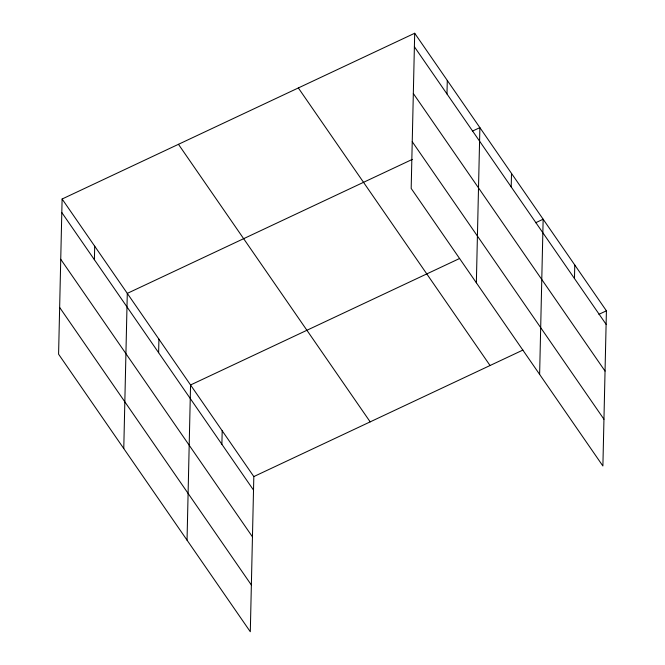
<?xml version="1.0" encoding="UTF-8"?>
<svg xmlns="http://www.w3.org/2000/svg" width="665" height="665" viewBox="0 0 665 665"><rect width="100%" height="100%" fill="white"/><g stroke="black" fill="none" stroke-linecap="round" stroke-linejoin="round"><path stroke-width="1" d="M62.111 199.01L58.587 354.187L250.306 631.75L253.822 476.572L62.111 199.01L414.694 33.25L606.413 310.813L602.889 465.99L411.178 188.428L414.694 33.25M94.397 259.716L94.704 246.2M123.773 448.559L127.289 293.381L412.317 159.384M158.619 352.699L158.927 339.183M187.04 540.155L190.556 384.977L459.631 258.477M221.886 444.295L222.193 430.77M446.98 93.956L447.287 80.432M476.356 282.8L479.881 127.622L472.374 131.146M511.202 186.94L511.51 173.415M539.623 374.395L543.147 219.217L535.641 222.742M574.469 278.535L574.776 265.011M253.822 476.572L522.898 350.073M598.907 314.337L606.413 310.813M414.386 46.766L606.106 324.329M413.331 93.516L605.042 371.078M412.234 141.678L603.953 419.241M298.344 87.955L490.055 365.509M178.461 144.313L370.181 421.868M61.803 212.534L253.515 490.088M60.739 259.275L252.459 536.838M59.651 307.446L251.362 585"/></g></svg>
